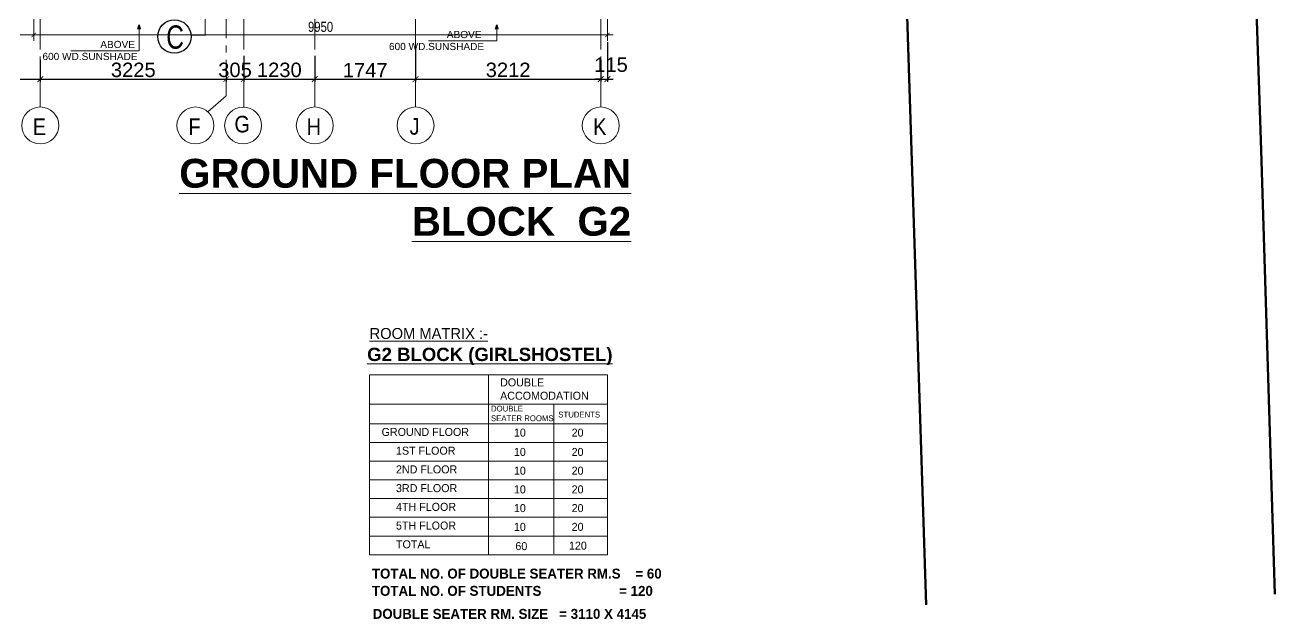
# Model space of a CAD drawing. Header units: millimetres. Extents: x -286480 to 108094, y -227925 to 10018.
# Drawn here: x -16954 to 4725, y -114976 to -104668 of the extents above; entities that cross this region are included whole.
import ezdxf
from ezdxf.enums import TextEntityAlignment as Align

# ---------------------------------------------------------------- set-up
doc = ezdxf.new("R2010")
doc.units = ezdxf.units.MM
doc.header["$LTSCALE"] = 100
doc.header["$MEASUREMENT"] = 0
doc.header["$PDMODE"] = 67
doc.linetypes.add('CENTER', pattern=[2, 1.25, -0.25, 0.25, -0.25])
doc.layers.get('0').update_dxf_attribs({"lineweight": 25})
for name, color, linetype, lineweight in [('00-SAA-SHEET-TEXT', 7, 'Continuous', 15), ('A-ANNO-GRID', 251, 'CENTER', 9), ('A-ANNO-WALL', 1, 'Continuous', 30), ('dim', 7, 'Continuous', 13), ('DW-NO', 7, 'Continuous', 25), ('GRID TAB', 21, 'Continuous', 5), ('L-BOUNDARY WALL', 7, 'Continuous', 50), ('text', 7, 'Continuous', 9)]:
    doc.layers.add(name, color=color, linetype=linetype, lineweight=lineweight)
doc.layers.add('DIM1', color=132, linetype='Continuous')
doc.styles.add('ARIAL', font='arial.ttf', dxfattribs={"width": 0.8})
doc.styles.add('CENTURY-GOTHIC', font='GOTHIC.TTF', dxfattribs={"height": 175})
doc.styles.add('GOTHIC-TITLE', font='GOTHIC.TTF', dxfattribs={"width": 0.9, "height": 20})
doc.styles.add('Seal_Text', font='arial.ttf')
doc.styles.add('SIZE', font='arial.ttf', dxfattribs={"width": 0.75, "height": 200})
doc.styles.get("Standard").update_dxf_attribs({"font": 'sanss___.ttf'})
doc.dimstyles.new('1.125', dxfattribs={"dimtxt": 175, "dimasz": 75, "dimexe": 50, "dimexo": 50, "dimgap": 50, "dimtad": 1, "dimdec": 0, "dimrnd": 5, "dimzin": 0, "dimdsep": 46, "dimtxsty": 'CENTURY-GOTHIC', "dimblk": 'ARCHTICK', "dimcen": 5, "dimdle": 40, "dimclrd": 256, "dimclre": 8, "dimclrt": 213, "dimadec": 0, "dimazin": 0, "dimtfac": 1, "dimtdec": 0, "dimtofl": 0, "dimtmove": 2, "dimatfit": 2, "dimldrblk": 'OPEN30', "dimfxl": 80, "dimtolj": 1, "dimtzin": 0, "dimlwd": 15, "dimlwe": 9, "dimarcsym": 1})
doc.dimstyles.new('D 75', dxfattribs={"dimtxt": 175, "dimasz": 75, "dimexe": 100, "dimexo": 100, "dimgap": 50, "dimtad": 1, "dimdec": 0, "dimrnd": 5, "dimzin": 0, "dimdsep": 46, "dimtxsty": 'ARIAL', "dimblk": 'ARCHTICK', "dimcen": 0.09, "dimdle": 100, "dimclrd": 256, "dimclrt": 256, "dimadec": 0, "dimazin": 0, "dimtfac": 1, "dimtdec": 0, "dimtix": 1, "dimtofl": 0, "dimtmove": 1, "dimatfit": 3, "dimfxl": 135, "dimtolj": 1, "dimtzin": 0, "dimlwd": 9, "dimlwe": 9, "dimarcsym": 0})
doc.dimstyles.new('IIITD_WD_L @ 100', dxfattribs={"dimscale": 100, "dimtxt": 2.5, "dimasz": 1, "dimexe": 0.5, "dimexo": 0.25, "dimgap": 0.3, "dimtad": 1, "dimdec": 0, "dimrnd": 1, "dimzin": 0, "dimdsep": 46, "dimtxsty": 'Standard', "dimblk": 'ARCHTICK', "dimcen": 0.2, "dimdle": 1, "dimclrd": 8, "dimclre": 8, "dimadec": 0, "dimazin": 0, "dimtfac": 1, "dimtdec": 0, "dimtofl": 0, "dimtmove": 0, "dimatfit": 0, "dimfxl": 2, "dimtolj": 1, "dimtzin": 0, "dimlwd": -1, "dimlwe": -1, "dimarcsym": 0})

# ---------------------------------------------------------------- blocks, each defined once
blk = doc.blocks.new('_ArchTick')
at = {"const_width": 0.15}
blk.add_lwpolyline([(-0.5, -0.5), (0.5, 0.5)], dxfattribs=at)
blk = doc.blocks.new('*D45')
at = {"layer": 'Defpoints', "color": 0, "ltscale": 0.1, "transparency": 16777216}
for p in [(-16803, -104262, -3), (-6853, -104195, -3), (-16803, -104840)]:
    blk.add_point(p, dxfattribs=at)
at = {"layer": 'dim', "color": 0, "lineweight": 9, "ltscale": 0.1, "transparency": 16777216}
for p, q in [((-16803, -104362), (-16803, -104940)), ((-6853, -104295), (-6853, -104940))]:
    blk.add_line(p, q, dxfattribs=at)
at = {"layer": 'dim', "lineweight": 9, "ltscale": 0.1, "transparency": 16777216}
blk.add_line((-6753, -104840), (-16903, -104840), dxfattribs=at)
at = {"layer": 'dim', "lineweight": 9, "ltscale": 0.1, "transparency": 16777216, "xscale": 75, "yscale": 75, "zscale": 75, "rotation": 180}
blk.add_blockref('_ArchTick', (-16803, -104840), dxfattribs=at)
at = {"layer": 'dim', "lineweight": 9, "ltscale": 0.1, "transparency": 16777216, "xscale": 75, "yscale": 75, "zscale": 75}
blk.add_blockref('_ArchTick', (-6853, -104840), dxfattribs=at)
at = {"layer": 'dim', "ltscale": 0.1, "transparency": 16777216, "insert": (-11828, -104701), "char_height": 175, "attachment_point": 5, "style": 'ARIAL'}
blk.add_mtext('\\A1;9950', dxfattribs=at)
blk = doc.blocks.new('A$C05D04418')
at = {"layer": 'L-BOUNDARY WALL', "color": 2, "ltscale": 0.1}
blk.add_line((23730, -22132, 12), (19017, -51259, 12), dxfattribs=at)
at = {"layer": 'L-BOUNDARY WALL', "color": 2, "ltscale": 0.1, "elevation": -5775}
blk.add_lwpolyline([(32541, 4758), (32811, -3500), (26227, -44628), (24992, -52237)], dxfattribs=at)
blk = doc.blocks.new('*D102')
at = {"layer": 'Defpoints', "color": 0, "ltscale": 0.1, "transparency": 16777216}
for p in [(-29818, -102097), (-16803, -104262, 12), (-29818, -104840)]:
    blk.add_point(p, dxfattribs=at)
at = {"layer": 'dim', "color": 0, "lineweight": 9, "ltscale": 0.1, "transparency": 16777216}
for p, q in [((-29818, -102197), (-29818, -104940)), ((-16803, -104362), (-16803, -104940))]:
    blk.add_line(p, q, dxfattribs=at)
at = {"layer": 'dim', "lineweight": 9, "ltscale": 0.1, "transparency": 16777216}
blk.add_line((-16703, -104840), (-29918, -104840), dxfattribs=at)
at = {"layer": 'dim', "lineweight": 9, "ltscale": 0.1, "transparency": 16777216, "xscale": 75, "yscale": 75, "zscale": 75, "rotation": 180}
blk.add_blockref('_ArchTick', (-29818, -104840), dxfattribs=at)
at = {"layer": 'dim', "lineweight": 9, "ltscale": 0.1, "transparency": 16777216, "xscale": 75, "yscale": 75, "zscale": 75}
blk.add_blockref('_ArchTick', (-16803, -104840), dxfattribs=at)
at = {"layer": 'dim', "ltscale": 0.1, "transparency": 16777216, "insert": (-23311, -104701), "char_height": 175, "attachment_point": 5, "style": 'ARIAL'}
blk.add_mtext('\\A1;13015', dxfattribs=at)
blk = doc.blocks.new('GRIDTAB')
at = {"layer": 'GRID TAB', "ltscale": 0.1}
blk.add_circle((4668009, 8270544), 334, dxfattribs=at)
at = {"layer": 'GRID TAB', "ltscale": 0.1, "style": 'GOTHIC-TITLE', "width": 0.9}
blk.add_attdef('1', text='', height=300, dxfattribs=at).set_placement((4667992, 8270418), align=Align.CENTER)
blk = doc.blocks.new('*D218')
at = {"layer": 'Defpoints', "color": 0, "ltscale": 0.5, "transparency": 16777216}
for p in [(-19971, -105248, -3), (-16688, -105248, 10), (-16688, -105607)]:
    blk.add_point(p, dxfattribs=at)
at = {"layer": 'DIM1', "color": 8, "ltscale": 0.5, "transparency": 16777216}
for p, q in [((-19971, -105273), (-19971, -105657)), ((-16688, -105273), (-16688, -105657)), ((-20071, -105607), (-16588, -105607))]:
    blk.add_line(p, q, dxfattribs=at)
at = {"layer": 'DIM1', "color": 8, "ltscale": 0.5, "transparency": 16777216, "xscale": 100, "yscale": 100, "zscale": 100, "rotation": 180}
blk.add_blockref('_ArchTick', (-19971, -105607), dxfattribs=at)
at = {"layer": 'DIM1', "color": 8, "ltscale": 0.5, "transparency": 16777216, "xscale": 100, "yscale": 100, "zscale": 100}
blk.add_blockref('_ArchTick', (-16688, -105607), dxfattribs=at)
at = {"layer": 'DIM1', "color": 0, "ltscale": 0.5, "transparency": 16777216, "insert": (-18330, -105448), "char_height": 250, "attachment_point": 5}
blk.add_mtext('\\A1;3283', dxfattribs=at)
blk = doc.blocks.new('*D219')
at = {"layer": 'Defpoints', "color": 0, "ltscale": 0.5, "transparency": 16777216}
for p in [(-16688, -105248, 10), (-13463, -105306, 23), (-13463, -105607)]:
    blk.add_point(p, dxfattribs=at)
at = {"layer": 'DIM1', "color": 8, "ltscale": 0.5, "transparency": 16777216}
for p, q in [((-16688, -105273), (-16688, -105657)), ((-13463, -105331), (-13463, -105657)), ((-16788, -105607), (-13363, -105607))]:
    blk.add_line(p, q, dxfattribs=at)
at = {"layer": 'DIM1', "color": 8, "ltscale": 0.5, "transparency": 16777216, "xscale": 100, "yscale": 100, "zscale": 100, "rotation": 180}
blk.add_blockref('_ArchTick', (-16688, -105607), dxfattribs=at)
at = {"layer": 'DIM1', "color": 8, "ltscale": 0.5, "transparency": 16777216, "xscale": 100, "yscale": 100, "zscale": 100}
blk.add_blockref('_ArchTick', (-13463, -105607), dxfattribs=at)
at = {"layer": 'DIM1', "color": 0, "ltscale": 0.5, "transparency": 16777216, "insert": (-15076, -105448), "char_height": 250, "attachment_point": 5}
blk.add_mtext('\\A1;3225', dxfattribs=at)
blk = doc.blocks.new('*D220')
at = {"layer": 'Defpoints', "color": 0, "ltscale": 0.5, "transparency": 16777216}
for p in [(-13463, -105306, 23), (-13158, -105180, 16), (-13158, -105607)]:
    blk.add_point(p, dxfattribs=at)
at = {"layer": 'DIM1', "color": 8, "ltscale": 0.5, "transparency": 16777216}
for p, q in [((-13463, -105331), (-13463, -105657)), ((-13158, -105205), (-13158, -105657)), ((-13563, -105607), (-13058, -105607))]:
    blk.add_line(p, q, dxfattribs=at)
at = {"layer": 'DIM1', "color": 8, "ltscale": 0.5, "transparency": 16777216, "xscale": 100, "yscale": 100, "zscale": 100, "rotation": 180}
blk.add_blockref('_ArchTick', (-13463, -105607), dxfattribs=at)
at = {"layer": 'DIM1', "color": 8, "ltscale": 0.5, "transparency": 16777216, "xscale": 100, "yscale": 100, "zscale": 100}
blk.add_blockref('_ArchTick', (-13158, -105607), dxfattribs=at)
at = {"layer": 'DIM1', "color": 0, "ltscale": 0.5, "transparency": 16777216, "insert": (-13311, -105448), "char_height": 250, "attachment_point": 5}
blk.add_mtext('\\A1;305', dxfattribs=at)
blk = doc.blocks.new('*D221')
at = {"layer": 'Defpoints', "color": 0, "ltscale": 0.5, "transparency": 16777216}
for p in [(-13158, -105180, 16), (-11928, -105180, 22), (-11928, -105607)]:
    blk.add_point(p, dxfattribs=at)
at = {"layer": 'DIM1', "color": 8, "ltscale": 0.5, "transparency": 16777216}
for p, q in [((-13158, -105205), (-13158, -105657)), ((-11928, -105205), (-11928, -105657)), ((-13258, -105607), (-11828, -105607))]:
    blk.add_line(p, q, dxfattribs=at)
at = {"layer": 'DIM1', "color": 8, "ltscale": 0.5, "transparency": 16777216, "xscale": 100, "yscale": 100, "zscale": 100, "rotation": 180}
blk.add_blockref('_ArchTick', (-13158, -105607), dxfattribs=at)
at = {"layer": 'DIM1', "color": 8, "ltscale": 0.5, "transparency": 16777216, "xscale": 100, "yscale": 100, "zscale": 100}
blk.add_blockref('_ArchTick', (-11928, -105607), dxfattribs=at)
at = {"layer": 'DIM1', "color": 0, "ltscale": 0.5, "transparency": 16777216, "insert": (-12543, -105448), "char_height": 250, "attachment_point": 5}
blk.add_mtext('\\A1;1230', dxfattribs=at)
blk = doc.blocks.new('*D222')
at = {"layer": 'Defpoints', "color": 0, "ltscale": 0.5, "transparency": 16777216}
for p in [(-10181, -105066, -3), (-11928, -105180, 22), (-10181, -105607)]:
    blk.add_point(p, dxfattribs=at)
at = {"layer": 'DIM1', "color": 8, "ltscale": 0.5, "transparency": 16777216}
for p, q in [((-10181, -105091), (-10181, -105657)), ((-11928, -105205), (-11928, -105657)), ((-12028, -105607), (-10081, -105607))]:
    blk.add_line(p, q, dxfattribs=at)
at = {"layer": 'DIM1', "color": 8, "ltscale": 0.5, "transparency": 16777216, "xscale": 100, "yscale": 100, "zscale": 100, "rotation": 180}
blk.add_blockref('_ArchTick', (-11928, -105607), dxfattribs=at)
at = {"layer": 'DIM1', "color": 8, "ltscale": 0.5, "transparency": 16777216, "xscale": 100, "yscale": 100, "zscale": 100}
blk.add_blockref('_ArchTick', (-10181, -105607), dxfattribs=at)
at = {"layer": 'DIM1', "color": 0, "ltscale": 0.5, "transparency": 16777216, "insert": (-11054, -105452), "char_height": 250, "attachment_point": 5}
blk.add_mtext('\\A1;1747', dxfattribs=at)
blk = doc.blocks.new('*D223')
at = {"layer": 'Defpoints', "color": 0, "ltscale": 0.5, "transparency": 16777216}
for p in [(-10181, -105066, -3), (-6968, -105248, -3), (-6968, -105607)]:
    blk.add_point(p, dxfattribs=at)
at = {"layer": 'DIM1', "color": 8, "ltscale": 0.5, "transparency": 16777216}
for p, q in [((-10181, -105091), (-10181, -105657)), ((-6968, -105273), (-6968, -105657)), ((-10281, -105607), (-6868, -105607))]:
    blk.add_line(p, q, dxfattribs=at)
at = {"layer": 'DIM1', "color": 8, "ltscale": 0.5, "transparency": 16777216, "xscale": 100, "yscale": 100, "zscale": 100, "rotation": 180}
blk.add_blockref('_ArchTick', (-10181, -105607), dxfattribs=at)
at = {"layer": 'DIM1', "color": 8, "ltscale": 0.5, "transparency": 16777216, "xscale": 100, "yscale": 100, "zscale": 100}
blk.add_blockref('_ArchTick', (-6968, -105607), dxfattribs=at)
at = {"layer": 'DIM1', "color": 0, "ltscale": 0.5, "transparency": 16777216, "insert": (-8575, -105448), "char_height": 250, "attachment_point": 5}
blk.add_mtext('\\A1;3212', dxfattribs=at)
blk = doc.blocks.new('_Open30')
at = {"color": 0, "linetype": 'ByBlock', "lineweight": -2}
for p, q in [((-1, 0.27), (0, 0)), ((0, 0), (-1, -0.27)), ((0, 0), (-1, 0))]:
    blk.add_line(p, q, dxfattribs=at)
blk = doc.blocks.new('*D242')
at = {"layer": 'Defpoints', "color": 0, "ltscale": 0.1, "transparency": 16777216}
for p in [(-6853, -104940, 44), (-6968, -105248, -3), (-6853, -105607)]:
    blk.add_point(p, dxfattribs=at)
at = {"layer": 'DIM1', "color": 8, "ltscale": 0.1, "transparency": 16777216}
for p, q in [((-6853, -104965), (-6853, -105657)), ((-6968, -105273), (-6968, -105657)), ((-6968, -105607), (-7068, -105607)), ((-6853, -105607), (-6753, -105607))]:
    blk.add_line(p, q, dxfattribs=at)
at = {"layer": 'DIM1', "color": 8, "ltscale": 0.1, "transparency": 16777216, "xscale": 100, "yscale": 100, "zscale": 100}
blk.add_blockref('_ArchTick', (-6968, -105607), dxfattribs=at)
at = {"layer": 'DIM1', "color": 8, "ltscale": 0.1, "transparency": 16777216, "xscale": 100, "yscale": 100, "zscale": 100, "rotation": 180}
blk.add_blockref('_ArchTick', (-6853, -105607), dxfattribs=at)
at = {"layer": 'DIM1', "color": 0, "ltscale": 0.1, "transparency": 16777216, "insert": (-6791, -105358), "char_height": 250, "attachment_point": 5}
blk.add_mtext('\\A1;115', dxfattribs=at)
blk = doc.blocks.new('EW')
at = {"layer": 'GRID TAB', "color": 1, "xscale": 0.9600000000000005, "yscale": 0.9600000000000005, "zscale": 0.9600000000000005}
blk.add_blockref('GRIDTAB', (-4380083, -8230819, -13), dxfattribs=at).add_auto_attribs({'1': 'G'})

msp = doc.modelspace()

# ---------------------------------------------------------------- linework, layer by layer
at = {"color": 12, "ltscale": 0.5, "true_color": 0xe00000, "const_width": 20, "elevation": 42.4}
msp.add_lwpolyline([(-14072.7, -104840.3), (-13828.7, -104840.3), (-13828.7, -100933.4)], dxfattribs=at)
at = {"color": 12, "ltscale": 0.5, "true_color": 0xe00000}
msp.add_circle((-14361.9, -104868.2, 42.4), 290.5, dxfattribs=at)
at = {"layer": 'A-ANNO-GRID', "ltscale": 5}
for p, q in [((-16688.3, -106090.6, 10.1), (-16688.3, -89844.5, 10.1)), ((-13463.3, -105896, 23), (-13463.3, -89843.9, 23)), ((-13158.2, -106090.6, 16.3), (-13158.2, -89843.9, 16.3)), ((-11928.1, -106090.6, 22.4), (-11928.1, -89843.9, 22.4)), ((-10180.8, -106090.6, -2.6), (-10180.8, -89844.4, -2.6)), ((-6968.3, -106090.6, -2.6), (-6968.3, -89844.4, -2.6)), ((-13463.3, -105896, 23), (-13783.9, -106172.3, 16.3))]:
    msp.add_line(p, q, dxfattribs=at)
at = {"layer": 'text'}
for p, q in [((-10980.7, -110737.8, 681.9), (-10980.7, -113861.4, 681.9)), ((-6851.4, -110737.8, 681.9), (-10980.7, -110737.8, 681.9)), ((-8914.9, -110737.8, 681.9), (-8914.9, -113861.4, 681.9)), ((-8914.9, -110754.1, 681.9), (-8914.9, -113861.4, 681.9)), ((-6851.4, -110737.8, 681.9), (-6851.4, -113861.4, 681.9)), ((-8914.9, -111087, 681.9), (-8914.9, -113861.4, 681.9)), ((-10980.7, -111245.6, 681.9), (-6851.4, -111245.6, 681.9)), ((-10980.7, -111586.3, 681.9), (-6851.4, -111586.3, 681.9)), ((-10980.7, -111911.3, 681.9), (-6851.4, -111911.3, 681.9)), ((-10980.7, -112236.4, 681.9), (-6851.4, -112236.4, 681.9)), ((-10980.7, -112561.4, 681.9), (-6851.4, -112561.4, 681.9)), ((-10980.7, -112886.4, 681.9), (-6851.4, -112886.4, 681.9)), ((-10980.7, -113211.4, 681.9), (-6851.4, -113211.4, 681.9)), ((-10980.7, -113536.4, 681.9), (-6851.4, -113536.4, 681.9)), ((-10980.7, -113861.4, 681.9), (-6851.4, -113861.4, 681.9))]:
    msp.add_line(p, q, dxfattribs=at)
at = {"layer": 'text', "ltscale": 0.1}
msp.add_line((-7780, -111245.6, 681.9), (-7780, -113845.1, 681.9), dxfattribs=at)

# ---------------------------------------------------------------- block references
msp.add_blockref('EW', (-114376.2, 184685.1, 29.7))
at = {"layer": 'A-ANNO-WALL', "ltscale": 0.1, "rotation": 11.0121206615903}
msp.add_blockref('A$C05D04418', (-29785.1, -68044.9, 12.2), dxfattribs=at)
at = {"layer": 'GRID TAB', "color": 1}
ref = msp.add_blockref('GRIDTAB', (-4497976.7, 7833311, 16.3), dxfattribs=dict(at, xscale=-0.9600000000000005, yscale=0.9600000000000005, zscale=0.9600000000000005, rotation=180))
ref.add_attrib('1', 'E', dxfattribs={"ltscale": 0.1, "height": 288, "rotation": 360, "style": 'GOTHIC-TITLE', "width": 0.9}).set_placement((-16704.1, -106578.4, 16.3), align=Align.CENTER)
ref = msp.add_blockref('GRIDTAB', (-4495286.4, 7833311, 16.3), dxfattribs=dict(at, xscale=-0.9600000000000005, yscale=0.9600000000000005, zscale=0.9600000000000005, rotation=180))
ref.add_attrib('1', 'F', dxfattribs={"ltscale": 0.1, "height": 288, "rotation": 360, "style": 'GOTHIC-TITLE', "width": 0.9}).set_placement((-14013.7, -106578.4, 16.3), align=Align.CENTER)
ref = msp.add_blockref('GRIDTAB', (-4493216.6, 7833311, 9.5), dxfattribs=dict(at, xscale=-0.9600000000000005, yscale=0.9600000000000005, zscale=0.9600000000000005, rotation=180))
ref.add_attrib('1', 'H', dxfattribs={"ltscale": 0.1, "height": 288, "rotation": 360, "style": 'GOTHIC-TITLE', "width": 0.9}).set_placement((-11943.9, -106578.4, 9.5), align=Align.CENTER)
ref = msp.add_blockref('GRIDTAB', (-4491469.2, 7833311, 3.5), dxfattribs=dict(at, xscale=-0.9600000000000005, yscale=0.9600000000000005, zscale=0.9600000000000005, rotation=180))
ref.add_attrib('1', 'J', dxfattribs={"ltscale": 0.1, "height": 288, "rotation": 360, "style": 'GOTHIC-TITLE', "width": 0.9}).set_placement((-10196.6, -106571.2, 3.5), align=Align.CENTER)
ref = msp.add_blockref('GRIDTAB', (-4488256.7, 7833311, 9.5), dxfattribs=dict(at, xscale=-0.9600000000000005, yscale=0.9600000000000005, zscale=0.9600000000000005, rotation=180))
ref.add_attrib('1', 'K', dxfattribs={"ltscale": 0.1, "height": 288, "rotation": 360, "style": 'GOTHIC-TITLE', "width": 0.9}).set_placement((-6984.1, -106578.4, 9.5), align=Align.CENTER)

# ---------------------------------------------------------------- texts
at = {"layer": '00-SAA-SHEET-TEXT', "insert": (-6440.9, -106990.9, 3.3), "char_height": 500, "attachment_point": 3}
msp.add_mtext_dynamic_manual_height_columns('{\\fSwis721 BT|b1|i0|c0|p34;\\LGROUND FLOOR PLAN\\P\\fArial|b1|i0|c0|p34;BLOCK  G2\\P\\fSwis721 BT|b1|i0|c0|p34;\\l\\P }', width=17045.272, gutter_width=1, heights=[0], dxfattribs=at)
at = {"layer": 'DW-NO', "color": 51, "style": 'SIZE', "width": 0.75}
msp.add_text('C', height=405.3, dxfattribs=at).set_placement((-14504.2, -105080.3, 42.4))
at = {"layer": 'text', "color": 40}
for s, p in [('ABOVE', (-9638, -104895.6, 56.1)), ('ABOVE', (-15647.8, -105068.2, 26)), ('600 WD.SUNSHADE', (-10640.9, -105103.5, 56.1)), ('600 WD.SUNSHADE', (-16650.7, -105276.1, 26))]:
    msp.add_text(s, height=125, dxfattribs=at).set_placement(p)
at = {"layer": 'text', "attachment_point": 1, "style": 'Seal_Text'}
for s, insert, char_height, width in [('{\\fCentury Gothic|b0|i0|c0|p34;\\L ROOM MATRIX :-}', (-11048.7, -109926, 681.9), 190.67, 6767.778), ('{\\fArial|b1|i0|c0|p34;\\LG2 BLOCK (GIRLSHOSTEL)}', (-11019.1, -110268.6, 681.9), 230.4, 6767.778), ('{\\fCentury Gothic|b0|i0|c0|p34;DOUBLE\\PACCOMODATION}', (-8713.7, -110800.4, 681.9), 138.816, 2047.231), ('{\\fCentury Gothic|b0|i0|c0|p34;DOUBLE SEATER ROOMS}', (-8871.9, -111273.7, 681.9), 100.8, 1107.342), ('{\\fCentury Gothic|b0|i0|c0|p34;STUDENTS}', (-7705, -111378.1, 681.9), 100.8, 3022.484), ('{\\fCentury Gothic|b0|i0|c0|p34;GROUND FLOOR }', (-10769.1, -111660.1, 681.9), 138.816, 2047.231), ('{\\fCentury Gothic|b0|i0|c0|p34;10}', (-8474.6, -111671.9, 681.9), 138.816, 3022.484), ('{\\fCentury Gothic|b0|i0|c0|p34;20}', (-7473.4, -111671.9, 681.9), 138.816, 3022.484), ('{\\fCentury Gothic|b0|i0|c0|p34;1ST FLOOR }', (-10519.4, -111985.2, 681.9), 138.816, 2047.231), ('{\\fCentury Gothic|b0|i0|c0|p34;10}', (-8474.6, -112007.2, 681.9), 138.816, 3022.484), ('{\\fCentury Gothic|b0|i0|c0|p34;20}', (-7473.4, -112007.2, 681.9), 138.816, 3022.484), ('{\\fCentury Gothic|b0|i0|c0|p34;2ND FLOOR }', (-10519.4, -112310.2, 681.9), 138.816, 2047.231), ('{\\fCentury Gothic|b0|i0|c0|p34;10}', (-8474.6, -112332.2, 681.9), 138.816, 3022.484), ('{\\fCentury Gothic|b0|i0|c0|p34;20}', (-7473.4, -112332.2, 681.9), 138.816, 3022.484), ('{\\fCentury Gothic|b0|i0|c0|p34;3RD FLOOR }', (-10519.4, -112635.2, 681.9), 138.816, 2047.231), ('{\\fCentury Gothic|b0|i0|c0|p34;10}', (-8474.6, -112657.2, 681.9), 138.816, 3022.484), ('{\\fCentury Gothic|b0|i0|c0|p34;20}', (-7473.4, -112657.2, 681.9), 138.816, 3022.484), ('{\\fCentury Gothic|b0|i0|c0|p34;4TH FLOOR }', (-10519.4, -112960.2, 681.9), 138.816, 2047.231), ('{\\fCentury Gothic|b0|i0|c0|p34;10}', (-8474.6, -112982.2, 681.9), 138.816, 3022.484), ('{\\fCentury Gothic|b0|i0|c0|p34;20}', (-7473.4, -112982.2, 681.9), 138.816, 3022.484), ('{\\fCentury Gothic|b0|i0|c0|p34;5TH FLOOR }', (-10519.4, -113285.2, 681.9), 138.816, 2047.231), ('{\\fCentury Gothic|b0|i0|c0|p34;10}', (-8474.6, -113307.3, 681.9), 138.816, 3022.484), ('{\\fCentury Gothic|b0|i0|c0|p34;20}', (-7473.4, -113307.3, 681.9), 138.816, 3022.484), ('{\\fCentury Gothic|b0|i0|c0|p34;TOTAL }', (-10519.4, -113610.2, 681.9), 138.816, 2047.231), ('{\\fCentury Gothic|b0|i0|c0|p34;60}', (-8448.8, -113641.3, 681.9), 138.816, 3022.484), ('{\\fCentury Gothic|b1|i0|c0|p34;TOTAL NO. OF DOUBLE SEATER RM.S    = 60}', (-10937.6, -114101.3, 681.9), 172.8, 8161.536), ('{\\fCentury Gothic|b1|i0|c0|p34;TOTAL NO. OF STUDENTS                     = \\C1;\\c987135;120}', (-10937.6, -114400.9, 681.9), 172.8, 8161.536), ('{\\fCentury Gothic|b1|i0|c0|p34;DOUBLE SEATER RM. SIZE   = 3110 X 4145}', (-10923.6, -114800.3, 681.9), 172.8, 8161.536)]:
    msp.add_mtext(s, dxfattribs=dict(at, insert=insert, char_height=char_height, width=width))
at = {"layer": 'text', "color": 1, "true_color": 0xff0a0a, "insert": (-7519.6, -113633.1, 681.9), "char_height": 138.816, "width": 3022.484, "attachment_point": 1, "style": 'Seal_Text'}
msp.add_mtext('{\\fCentury Gothic|b0|i0|c0|p34;120}', dxfattribs=at)

# ---------------------------------------------------------------- dimensions: what is measured, and where the dimension line sits
at = {"layer": 'dim', "ltscale": 0.1}
for base, p1, p2, picture, middle in [((-29818.3, -104840.3, 29.7), (-16803.3, -104261.7, 41.3), (-29818.3, -102096.8, 29.7), '*D102', (-23310.8, -104700.9, 29.7)), ((-16803.3, -104840.3, 44.3), (-6853.3, -104194.8, 41.3), (-16803.3, -104261.7, 41.3), '*D45', (-11828.3, -104700.9, 44.3))]:
    dim = msp.add_linear_dim(base=base, p1=p1, p2=p2, dimstyle='D 75', dxfattribs=at)
    dim.commit()
    dim.dimension.update_dxf_attribs({"geometry": picture, "text_midpoint": middle})
at = {"layer": 'DIM1', "ltscale": 0.5}
for base, p1, p2, picture, middle in [((-10180.8, -105606.7), (-11928.1, -105180.3, 22.4), (-10180.8, -105066.4, -2.6), '*D222', (-11054.5, -105451.7)), ((-6968.2923, -105606.6614), (-10180.79, -105066.4167, -2.6325), (-6968.2923, -105247.533, -2.6325), '*D223', (-8574.5411, -105447.7176)), ((-16688.29232, -105606.66138), (-19970.79233, -105248.14716, -2.63252), (-16688.29232, -105248.14716, 10.13719), '*D218', (-18329.54233, -105447.71762)), ((-13463.3, -105606.7), (-16688.3, -105248.1, 10.1), (-13463.3, -105306.1, 23), '*D219', (-15075.8, -105447.7)), ((-11928.1, -105606.7), (-13158.2, -105180.3, 16.3), (-11928.1, -105180.3, 22.4), '*D221', (-12543.2, -105447.7))]:
    dim = msp.add_linear_dim(base=base, p1=p1, p2=p2, dimstyle='IIITD_WD_L @ 100', dxfattribs=at)
    dim.commit()
    dim.dimension.update_dxf_attribs({"geometry": picture, "text_midpoint": middle})
at = {"layer": 'DIM1', "ltscale": 0.1}
dim = msp.add_linear_dim(base=(-6853.3, -105606.7), p1=(-6968.3, -105247.5, -2.6), p2=(-6853.3, -104940.3, 44.3), dimstyle='IIITD_WD_L @ 100', override={"dimtmove": 1}, dxfattribs=at)
dim.commit()
dim.dimension.update_dxf_attribs({"geometry": '*D242', "text_midpoint": (-6791, -105516.4), "dimtype": 160})
at = {"layer": 'DIM1', "ltscale": 0.5}
dim = msp.add_linear_dim(base=(-13158.2, -105606.7), p1=(-13463.3, -105306.1, 23), p2=(-13158.2, -105180.3, 16.3), dimstyle='IIITD_WD_L @ 100', dxfattribs=at)
dim.commit()
dim.dimension.update_dxf_attribs({"geometry": '*D220', "text_midpoint": (-13310.8, -105606.7), "dimtype": 160})

# ---------------------------------------------------------------- leaders
at = {"layer": 'text', "color": 40}
for points in [[(-14974.8, -104666.7, 13.1), (-14974.2, -105115.2, 13.1), (-16157.4, -105115.2, 13.1)], [(-8772.2, -104666.8, 56.7), (-8772.2, -104942.6, 56.7), (-9955.4, -104942.6, 56.7)]]:
    msp.add_leader(points, dimstyle='1.125', override={"dimtad": 0, "dimfxl": 0, "dimfxlon": 1, "dimtfill": 1, "dimarcsym": 2}, dxfattribs=at)

doc.saveas('drawing.dxf')
